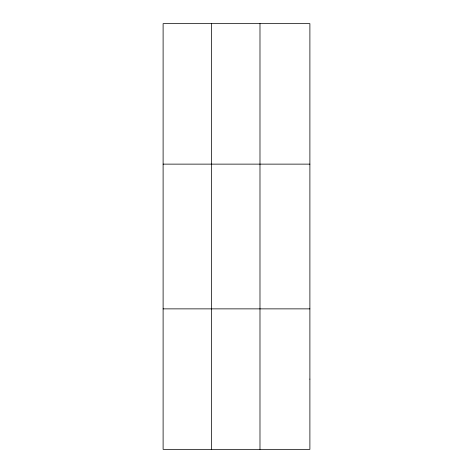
<?xml version="1.0" encoding="UTF-8"?>
<svg xmlns="http://www.w3.org/2000/svg" width="473" height="473" viewBox="0 0 473 473"><rect width="100%" height="100%" fill="white"/><g stroke="black" fill="none" stroke-linecap="round" stroke-linejoin="round"><path stroke-width="0.71" d="M211.549 23.65L211.549 449.35M259.984 23.65L259.984 449.35M163.108 164.131L309.892 164.131M163.108 308.869L309.892 308.869M309.892 379.11L309.892 449.35L163.108 449.35L163.108 23.65L309.892 23.65L309.892 379.11"/></g></svg>
